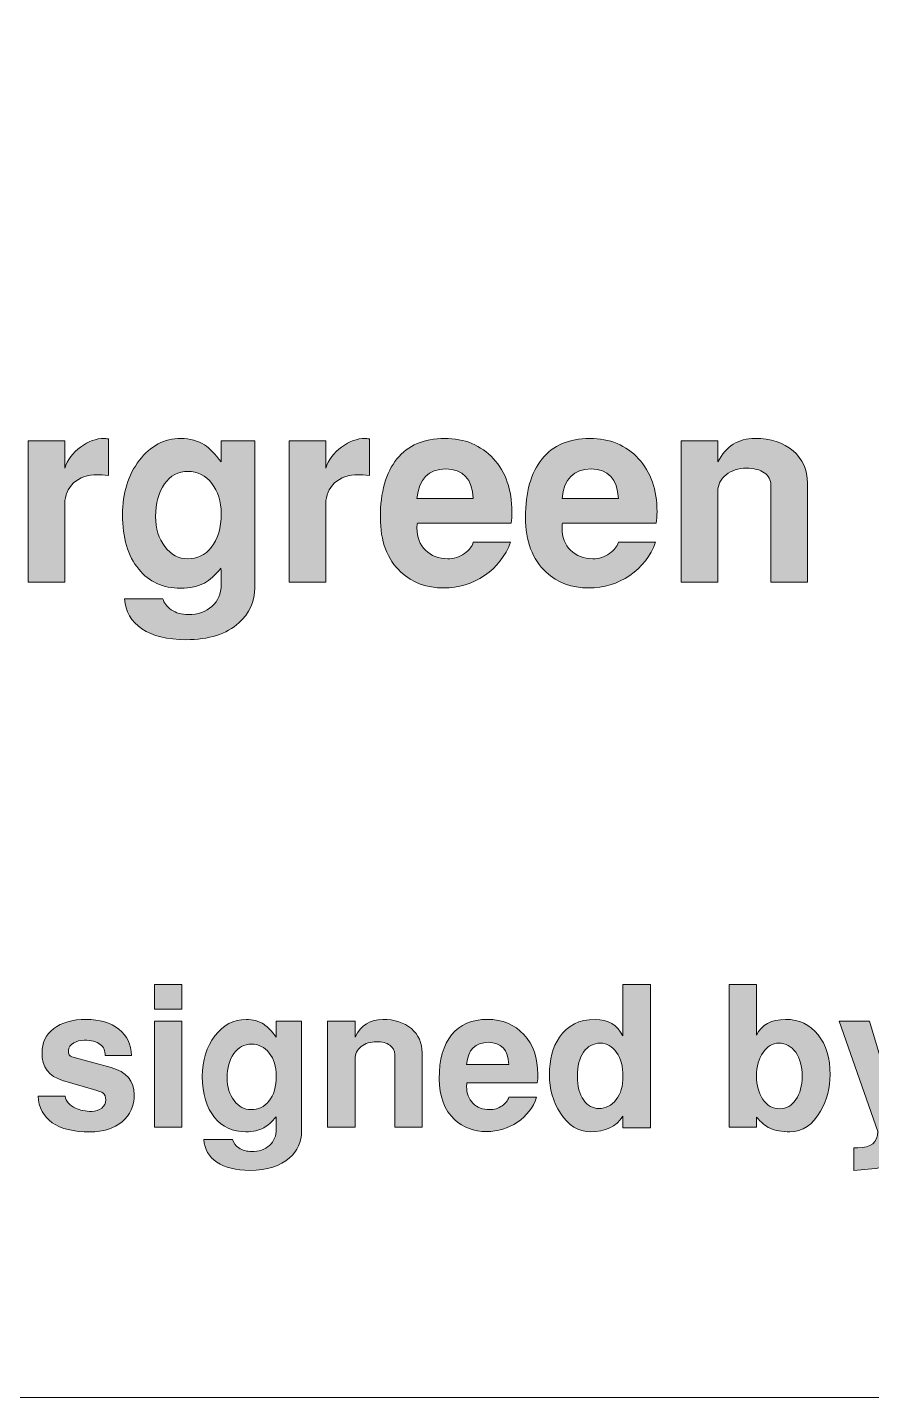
# Model space of a CAD drawing. Header units: inches. Extents: x 0.51 to 4.61, y -3.99 to -0.49.
# Drawn here: x 2.484 to 3.023, y -3.991 to -3.116 of the extents above; entities that cross this region are included whole.
import ezdxf

# ---------------------------------------------------------------- set-up
doc = ezdxf.new("R2010")
doc.units = ezdxf.units.IN
doc.header["$MEASUREMENT"] = 0
doc.layers.add('Layer 1', color=7, linetype='Continuous')

# ---------------------------------------------------------------- blocks, each defined once
blk = doc.blocks.new('block 16')
at = {"layer": 'Layer 1', "true_color": 0xed1f24}
h = blk.add_hatch(color=240, dxfattribs=at)
h.dxf.hatch_style = 2
edge = h.paths.add_edge_path()
edge.add_spline(control_points=[(2.53612, -3.40184), (2.53301, -3.40151), (2.53073, -3.40135), (2.52929, -3.40135), (2.52273, -3.40135), (2.51759, -3.4031), (2.51387, -3.4066), (2.51015, -3.4101), (2.50829, -3.41451), (2.50829, -3.41985), (2.50829, -3.41985), (2.50829, -3.47001), (2.50829, -3.47001), (2.50829, -3.47001), (2.48495, -3.47001), (2.48495, -3.47001), (2.48495, -3.47001), (2.48495, -3.37968), (2.48495, -3.37968), (2.48495, -3.37968), (2.50829, -3.37968), (2.50829, -3.37968), (2.50829, -3.37968), (2.50829, -3.39718), (2.50829, -3.39718), (2.50996, -3.39185), (2.51329, -3.38734), (2.51828, -3.38368), (2.52329, -3.38001), (2.52829, -3.37818), (2.53328, -3.37818), (2.53384, -3.37818), (2.53479, -3.37829), (2.53612, -3.37851), (2.53612, -3.37851), (2.53612, -3.40184), (2.53612, -3.40184)], knot_values=[0, 0, 0, 0, 1, 1, 1, 2, 2, 2, 3, 3, 3, 4, 4, 4, 5, 5, 5, 6, 6, 6, 7, 7, 7, 8, 8, 8, 9, 9, 9, 10, 10, 10, 11, 11, 11, 12, 12, 12, 12], degree=3, periodic=1)
h = blk.add_hatch(color=240, dxfattribs=at)
h.dxf.hatch_style = 2
edge = h.paths.add_edge_path()
edge.add_spline(control_points=[(2.62962, -3.47335), (2.62962, -3.48235), (2.62623, -3.4899), (2.61945, -3.49601), (2.61157, -3.50312), (2.60029, -3.50668), (2.58562, -3.50668), (2.57373, -3.50668), (2.56437, -3.50437), (2.55754, -3.49976), (2.5507, -3.49515), (2.54701, -3.48874), (2.54645, -3.48051), (2.54645, -3.48051), (2.57092, -3.48051), (2.57092, -3.48051), (2.57148, -3.48318), (2.57326, -3.48553), (2.57628, -3.4876), (2.5793, -3.48965), (2.58287, -3.49068), (2.587, -3.49068), (2.59326, -3.49068), (2.59834, -3.48893), (2.60225, -3.48543), (2.60617, -3.48193), (2.60812, -3.47729), (2.60812, -3.47151), (2.60812, -3.46551), (2.60806, -3.46201), (2.60795, -3.46101), (2.60427, -3.46557), (2.60074, -3.46874), (2.5974, -3.47051), (2.59338, -3.47273), (2.58829, -3.47384), (2.58215, -3.47384), (2.57098, -3.47384), (2.56209, -3.46979), (2.55551, -3.46168), (2.54858, -3.45323), (2.54512, -3.44162), (2.54512, -3.42685), (2.54512, -3.41307), (2.54869, -3.40151), (2.55584, -3.39218), (2.563, -3.38285), (2.57182, -3.37818), (2.58232, -3.37818), (2.58824, -3.37818), (2.59332, -3.37957), (2.59757, -3.38234), (2.60069, -3.38445), (2.60421, -3.38807), (2.60812, -3.39317), (2.60812, -3.39317), (2.60812, -3.37968), (2.60812, -3.37968), (2.60812, -3.37968), (2.62962, -3.37968), (2.62962, -3.37968), (2.62962, -3.37968), (2.62962, -3.47335), (2.62962, -3.47335)], knot_values=[0, 0, 0, 0, 1, 1, 1, 2, 2, 2, 3, 3, 3, 4, 4, 4, 5, 5, 5, 6, 6, 6, 7, 7, 7, 8, 8, 8, 9, 9, 9, 10, 10, 10, 11, 11, 11, 12, 12, 12, 13, 13, 13, 14, 14, 14, 15, 15, 15, 16, 16, 16, 17, 17, 17, 18, 18, 18, 19, 19, 19, 20, 20, 20, 21, 21, 21, 21], degree=3, periodic=1)
edge = h.paths.add_edge_path()
edge.add_spline(control_points=[(2.60812, -3.42618), (2.60812, -3.4184), (2.60612, -3.41195), (2.60212, -3.40685), (2.59812, -3.40173), (2.59307, -3.39918), (2.58695, -3.39918), (2.58073, -3.39918), (2.57573, -3.40188), (2.57195, -3.40726), (2.56818, -3.41265), (2.56628, -3.41957), (2.56628, -3.42801), (2.56628, -3.43568), (2.56826, -3.4421), (2.5722, -3.44726), (2.57614, -3.45243), (2.58095, -3.45501), (2.58662, -3.45501), (2.59284, -3.45501), (2.59789, -3.45262), (2.60179, -3.44784), (2.606, -3.44262), (2.60812, -3.4354), (2.60812, -3.42618)], knot_values=[0, 0, 0, 0, 1, 1, 1, 2, 2, 2, 3, 3, 3, 4, 4, 4, 5, 5, 5, 6, 6, 6, 7, 7, 7, 8, 8, 8, 8], degree=3, periodic=1)
h = blk.add_hatch(color=240, dxfattribs=at)
h.dxf.hatch_style = 2
edge = h.paths.add_edge_path()
edge.add_spline(control_points=[(2.70279, -3.40184), (2.69967, -3.40151), (2.69739, -3.40135), (2.69596, -3.40135), (2.6894, -3.40135), (2.68426, -3.4031), (2.68054, -3.4066), (2.67681, -3.4101), (2.67495, -3.41451), (2.67495, -3.41985), (2.67495, -3.41985), (2.67495, -3.47001), (2.67495, -3.47001), (2.67495, -3.47001), (2.65162, -3.47001), (2.65162, -3.47001), (2.65162, -3.47001), (2.65162, -3.37968), (2.65162, -3.37968), (2.65162, -3.37968), (2.67495, -3.37968), (2.67495, -3.37968), (2.67495, -3.37968), (2.67495, -3.39718), (2.67495, -3.39718), (2.67662, -3.39185), (2.67995, -3.38734), (2.68495, -3.38368), (2.68995, -3.38001), (2.69495, -3.37818), (2.69995, -3.37818), (2.70051, -3.37818), (2.70146, -3.37829), (2.70279, -3.37851), (2.70279, -3.37851), (2.70279, -3.40184), (2.70279, -3.40184)], knot_values=[0, 0, 0, 0, 1, 1, 1, 2, 2, 2, 3, 3, 3, 4, 4, 4, 5, 5, 5, 6, 6, 6, 7, 7, 7, 8, 8, 8, 9, 9, 9, 10, 10, 10, 11, 11, 11, 12, 12, 12, 12], degree=3, periodic=1)
h = blk.add_hatch(color=240, dxfattribs=at)
h.dxf.hatch_style = 2
edge = h.paths.add_edge_path()
edge.add_spline(control_points=[(2.79379, -3.42501), (2.79379, -3.42768), (2.79362, -3.43007), (2.79329, -3.43218), (2.79329, -3.43218), (2.73345, -3.43218), (2.73345, -3.43218), (2.73323, -3.43285), (2.73312, -3.4339), (2.73312, -3.43534), (2.73312, -3.44124), (2.73494, -3.44598), (2.73857, -3.44959), (2.7422, -3.45321), (2.74693, -3.45501), (2.75277, -3.45501), (2.75663, -3.45501), (2.7602, -3.4539), (2.7635, -3.45168), (2.76648, -3.44957), (2.76835, -3.44718), (2.76912, -3.44451), (2.76912, -3.44451), (2.79279, -3.44451), (2.79279, -3.44451), (2.78967, -3.45329), (2.7842, -3.46035), (2.77637, -3.46568), (2.76853, -3.47101), (2.75979, -3.47368), (2.75012, -3.47368), (2.73934, -3.47368), (2.73029, -3.47029), (2.72295, -3.46351), (2.71417, -3.4554), (2.70978, -3.44379), (2.70978, -3.42868), (2.70978, -3.41246), (2.71331, -3.39998), (2.72037, -3.39126), (2.72742, -3.38254), (2.73756, -3.37818), (2.75079, -3.37818), (2.76367, -3.37818), (2.77406, -3.38249), (2.78196, -3.39109), (2.78984, -3.39971), (2.79379, -3.41101), (2.79379, -3.42501)], knot_values=[0, 0, 0, 0, 1, 1, 1, 2, 2, 2, 3, 3, 3, 4, 4, 4, 5, 5, 5, 6, 6, 6, 7, 7, 7, 8, 8, 8, 9, 9, 9, 10, 10, 10, 11, 11, 11, 12, 12, 12, 13, 13, 13, 14, 14, 14, 15, 15, 15, 16, 16, 16, 16], degree=3, periodic=1)
edge = h.paths.add_edge_path()
edge.add_spline(control_points=[(2.76912, -3.41651), (2.76845, -3.40396), (2.76261, -3.39768), (2.75163, -3.39768), (2.74052, -3.39768), (2.73435, -3.40396), (2.73312, -3.41651), (2.73312, -3.41651), (2.76912, -3.41651), (2.76912, -3.41651)], knot_values=[0, 0, 0, 0, 1, 1, 1, 2, 2, 2, 3, 3, 3, 3], degree=3, periodic=1)
h = blk.add_hatch(color=240, dxfattribs=at)
h.dxf.hatch_style = 2
edge = h.paths.add_edge_path()
edge.add_spline(control_points=[(2.88645, -3.42501), (2.88645, -3.42768), (2.88628, -3.43007), (2.88595, -3.43218), (2.88595, -3.43218), (2.82612, -3.43218), (2.82612, -3.43218), (2.82589, -3.43285), (2.82579, -3.4339), (2.82579, -3.43534), (2.82579, -3.44124), (2.8276, -3.44598), (2.83123, -3.44959), (2.83487, -3.45321), (2.8396, -3.45501), (2.84544, -3.45501), (2.84929, -3.45501), (2.85286, -3.4539), (2.85617, -3.45168), (2.85914, -3.44957), (2.86102, -3.44718), (2.86178, -3.44451), (2.86178, -3.44451), (2.88545, -3.44451), (2.88545, -3.44451), (2.88234, -3.45329), (2.87686, -3.46035), (2.86903, -3.46568), (2.8612, -3.47101), (2.85245, -3.47368), (2.84279, -3.47368), (2.832, -3.47368), (2.82295, -3.47029), (2.81562, -3.46351), (2.80684, -3.4554), (2.80245, -3.44379), (2.80245, -3.42868), (2.80245, -3.41246), (2.80598, -3.39998), (2.81304, -3.39126), (2.82009, -3.38254), (2.83023, -3.37818), (2.84345, -3.37818), (2.85634, -3.37818), (2.86673, -3.38249), (2.87462, -3.39109), (2.88251, -3.39971), (2.88645, -3.41101), (2.88645, -3.42501)], knot_values=[0, 0, 0, 0, 1, 1, 1, 2, 2, 2, 3, 3, 3, 4, 4, 4, 5, 5, 5, 6, 6, 6, 7, 7, 7, 8, 8, 8, 9, 9, 9, 10, 10, 10, 11, 11, 11, 12, 12, 12, 13, 13, 13, 14, 14, 14, 15, 15, 15, 16, 16, 16, 16], degree=3, periodic=1)
edge = h.paths.add_edge_path()
edge.add_spline(control_points=[(2.86178, -3.41651), (2.86111, -3.40396), (2.85528, -3.39768), (2.84429, -3.39768), (2.83318, -3.39768), (2.82702, -3.40396), (2.82579, -3.41651), (2.82579, -3.41651), (2.86178, -3.41651), (2.86178, -3.41651)], knot_values=[0, 0, 0, 0, 1, 1, 1, 2, 2, 2, 3, 3, 3, 3], degree=3, periodic=1)
h = blk.add_hatch(color=240, dxfattribs=at)
h.dxf.hatch_style = 2
edge = h.paths.add_edge_path()
edge.add_spline(control_points=[(2.98245, -3.47001), (2.98245, -3.47001), (2.95911, -3.47001), (2.95911, -3.47001), (2.95911, -3.47001), (2.95911, -3.40801), (2.95911, -3.40801), (2.95911, -3.40468), (2.95772, -3.40204), (2.95495, -3.40009), (2.95217, -3.39815), (2.94839, -3.39718), (2.94362, -3.39718), (2.9384, -3.39718), (2.93403, -3.39857), (2.93054, -3.40135), (2.92704, -3.40412), (2.92529, -3.40763), (2.92529, -3.41184), (2.92529, -3.41184), (2.92529, -3.47001), (2.92529, -3.47001), (2.92529, -3.47001), (2.90195, -3.47001), (2.90195, -3.47001), (2.90195, -3.47001), (2.90195, -3.37968), (2.90195, -3.37968), (2.90195, -3.37968), (2.92529, -3.37968), (2.92529, -3.37968), (2.92529, -3.37968), (2.92529, -3.39317), (2.92529, -3.39317), (2.9305, -3.38318), (2.9384, -3.37818), (2.94895, -3.37818), (2.95906, -3.37818), (2.96717, -3.38079), (2.97328, -3.38601), (2.97939, -3.39124), (2.98245, -3.39813), (2.98245, -3.40668), (2.98245, -3.40668), (2.98245, -3.47001), (2.98245, -3.47001)], knot_values=[0, 0, 0, 0, 1, 1, 1, 2, 2, 2, 3, 3, 3, 4, 4, 4, 5, 5, 5, 6, 6, 6, 7, 7, 7, 8, 8, 8, 9, 9, 9, 10, 10, 10, 11, 11, 11, 12, 12, 12, 13, 13, 13, 14, 14, 14, 15, 15, 15, 15], degree=3, periodic=1)
at = {"layer": 'Layer 1', "lineweight": 0}
for points, knots in [([(2.53612, -3.40184), (2.53301, -3.40151), (2.53073, -3.40135), (2.52929, -3.40135), (2.52273, -3.40135), (2.51759, -3.4031), (2.51387, -3.4066), (2.51015, -3.4101), (2.50829, -3.41451), (2.50829, -3.41985), (2.50829, -3.41985), (2.50829, -3.47001), (2.50829, -3.47001), (2.50829, -3.47001), (2.48495, -3.47001), (2.48495, -3.47001), (2.48495, -3.47001), (2.48495, -3.37968), (2.48495, -3.37968), (2.48495, -3.37968), (2.50829, -3.37968), (2.50829, -3.37968), (2.50829, -3.37968), (2.50829, -3.39718), (2.50829, -3.39718), (2.50996, -3.39185), (2.51329, -3.38734), (2.51828, -3.38368), (2.52329, -3.38001), (2.52829, -3.37818), (2.53328, -3.37818), (2.53384, -3.37818), (2.53479, -3.37829), (2.53612, -3.37851), (2.53612, -3.37851), (2.53612, -3.40184), (2.53612, -3.40184)], [0, 0, 0, 0, 1, 1, 1, 2, 2, 2, 3, 3, 3, 4, 4, 4, 5, 5, 5, 6, 6, 6, 7, 7, 7, 8, 8, 8, 9, 9, 9, 10, 10, 10, 11, 11, 11, 12, 12, 12, 12]), ([(2.62962, -3.47335), (2.62962, -3.48235), (2.62623, -3.4899), (2.61945, -3.49601), (2.61157, -3.50312), (2.60029, -3.50668), (2.58562, -3.50668), (2.57373, -3.50668), (2.56437, -3.50437), (2.55754, -3.49976), (2.5507, -3.49515), (2.54701, -3.48874), (2.54645, -3.48051), (2.54645, -3.48051), (2.57092, -3.48051), (2.57092, -3.48051), (2.57148, -3.48318), (2.57326, -3.48553), (2.57628, -3.4876), (2.5793, -3.48965), (2.58287, -3.49068), (2.587, -3.49068), (2.59326, -3.49068), (2.59834, -3.48893), (2.60225, -3.48543), (2.60617, -3.48193), (2.60812, -3.47729), (2.60812, -3.47151), (2.60812, -3.46551), (2.60806, -3.46201), (2.60795, -3.46101), (2.60427, -3.46557), (2.60074, -3.46874), (2.5974, -3.47051), (2.59338, -3.47273), (2.58829, -3.47384), (2.58215, -3.47384), (2.57098, -3.47384), (2.56209, -3.46979), (2.55551, -3.46168), (2.54858, -3.45323), (2.54512, -3.44162), (2.54512, -3.42685), (2.54512, -3.41307), (2.54869, -3.40151), (2.55584, -3.39218), (2.563, -3.38285), (2.57182, -3.37818), (2.58232, -3.37818), (2.58824, -3.37818), (2.59332, -3.37957), (2.59757, -3.38234), (2.60069, -3.38445), (2.60421, -3.38807), (2.60812, -3.39317), (2.60812, -3.39317), (2.60812, -3.37968), (2.60812, -3.37968), (2.60812, -3.37968), (2.62962, -3.37968), (2.62962, -3.37968), (2.62962, -3.37968), (2.62962, -3.47335), (2.62962, -3.47335)], [0, 0, 0, 0, 1, 1, 1, 2, 2, 2, 3, 3, 3, 4, 4, 4, 5, 5, 5, 6, 6, 6, 7, 7, 7, 8, 8, 8, 9, 9, 9, 10, 10, 10, 11, 11, 11, 12, 12, 12, 13, 13, 13, 14, 14, 14, 15, 15, 15, 16, 16, 16, 17, 17, 17, 18, 18, 18, 19, 19, 19, 20, 20, 20, 21, 21, 21, 21]), ([(2.70279, -3.40184), (2.69967, -3.40151), (2.69739, -3.40135), (2.69596, -3.40135), (2.6894, -3.40135), (2.68426, -3.4031), (2.68054, -3.4066), (2.67681, -3.4101), (2.67495, -3.41451), (2.67495, -3.41985), (2.67495, -3.41985), (2.67495, -3.47001), (2.67495, -3.47001), (2.67495, -3.47001), (2.65162, -3.47001), (2.65162, -3.47001), (2.65162, -3.47001), (2.65162, -3.37968), (2.65162, -3.37968), (2.65162, -3.37968), (2.67495, -3.37968), (2.67495, -3.37968), (2.67495, -3.37968), (2.67495, -3.39718), (2.67495, -3.39718), (2.67662, -3.39185), (2.67995, -3.38734), (2.68495, -3.38368), (2.68995, -3.38001), (2.69495, -3.37818), (2.69995, -3.37818), (2.70051, -3.37818), (2.70146, -3.37829), (2.70279, -3.37851), (2.70279, -3.37851), (2.70279, -3.40184), (2.70279, -3.40184)], [0, 0, 0, 0, 1, 1, 1, 2, 2, 2, 3, 3, 3, 4, 4, 4, 5, 5, 5, 6, 6, 6, 7, 7, 7, 8, 8, 8, 9, 9, 9, 10, 10, 10, 11, 11, 11, 12, 12, 12, 12]), ([(2.79379, -3.42501), (2.79379, -3.42768), (2.79362, -3.43007), (2.79329, -3.43218), (2.79329, -3.43218), (2.73345, -3.43218), (2.73345, -3.43218), (2.73323, -3.43285), (2.73312, -3.4339), (2.73312, -3.43534), (2.73312, -3.44124), (2.73494, -3.44598), (2.73857, -3.44959), (2.7422, -3.45321), (2.74693, -3.45501), (2.75277, -3.45501), (2.75663, -3.45501), (2.7602, -3.4539), (2.7635, -3.45168), (2.76648, -3.44957), (2.76835, -3.44718), (2.76912, -3.44451), (2.76912, -3.44451), (2.79279, -3.44451), (2.79279, -3.44451), (2.78967, -3.45329), (2.7842, -3.46035), (2.77637, -3.46568), (2.76853, -3.47101), (2.75979, -3.47368), (2.75012, -3.47368), (2.73934, -3.47368), (2.73029, -3.47029), (2.72295, -3.46351), (2.71417, -3.4554), (2.70978, -3.44379), (2.70978, -3.42868), (2.70978, -3.41246), (2.71331, -3.39998), (2.72037, -3.39126), (2.72742, -3.38254), (2.73756, -3.37818), (2.75079, -3.37818), (2.76367, -3.37818), (2.77406, -3.38249), (2.78196, -3.39109), (2.78984, -3.39971), (2.79379, -3.41101), (2.79379, -3.42501)], [0, 0, 0, 0, 1, 1, 1, 2, 2, 2, 3, 3, 3, 4, 4, 4, 5, 5, 5, 6, 6, 6, 7, 7, 7, 8, 8, 8, 9, 9, 9, 10, 10, 10, 11, 11, 11, 12, 12, 12, 13, 13, 13, 14, 14, 14, 15, 15, 15, 16, 16, 16, 16]), ([(2.88645, -3.42501), (2.88645, -3.42768), (2.88628, -3.43007), (2.88595, -3.43218), (2.88595, -3.43218), (2.82612, -3.43218), (2.82612, -3.43218), (2.82589, -3.43285), (2.82579, -3.4339), (2.82579, -3.43534), (2.82579, -3.44124), (2.8276, -3.44598), (2.83123, -3.44959), (2.83487, -3.45321), (2.8396, -3.45501), (2.84544, -3.45501), (2.84929, -3.45501), (2.85286, -3.4539), (2.85617, -3.45168), (2.85914, -3.44957), (2.86102, -3.44718), (2.86178, -3.44451), (2.86178, -3.44451), (2.88545, -3.44451), (2.88545, -3.44451), (2.88234, -3.45329), (2.87686, -3.46035), (2.86903, -3.46568), (2.8612, -3.47101), (2.85245, -3.47368), (2.84279, -3.47368), (2.832, -3.47368), (2.82295, -3.47029), (2.81562, -3.46351), (2.80684, -3.4554), (2.80245, -3.44379), (2.80245, -3.42868), (2.80245, -3.41246), (2.80598, -3.39998), (2.81304, -3.39126), (2.82009, -3.38254), (2.83023, -3.37818), (2.84345, -3.37818), (2.85634, -3.37818), (2.86673, -3.38249), (2.87462, -3.39109), (2.88251, -3.39971), (2.88645, -3.41101), (2.88645, -3.42501)], [0, 0, 0, 0, 1, 1, 1, 2, 2, 2, 3, 3, 3, 4, 4, 4, 5, 5, 5, 6, 6, 6, 7, 7, 7, 8, 8, 8, 9, 9, 9, 10, 10, 10, 11, 11, 11, 12, 12, 12, 13, 13, 13, 14, 14, 14, 15, 15, 15, 16, 16, 16, 16]), ([(2.98245, -3.47001), (2.98245, -3.47001), (2.95911, -3.47001), (2.95911, -3.47001), (2.95911, -3.47001), (2.95911, -3.40801), (2.95911, -3.40801), (2.95911, -3.40468), (2.95772, -3.40204), (2.95495, -3.40009), (2.95217, -3.39815), (2.94839, -3.39718), (2.94362, -3.39718), (2.9384, -3.39718), (2.93403, -3.39857), (2.93054, -3.40135), (2.92704, -3.40412), (2.92529, -3.40763), (2.92529, -3.41184), (2.92529, -3.41184), (2.92529, -3.47001), (2.92529, -3.47001), (2.92529, -3.47001), (2.90195, -3.47001), (2.90195, -3.47001), (2.90195, -3.47001), (2.90195, -3.37968), (2.90195, -3.37968), (2.90195, -3.37968), (2.92529, -3.37968), (2.92529, -3.37968), (2.92529, -3.37968), (2.92529, -3.39317), (2.92529, -3.39317), (2.9305, -3.38318), (2.9384, -3.37818), (2.94895, -3.37818), (2.95906, -3.37818), (2.96717, -3.38079), (2.97328, -3.38601), (2.97939, -3.39124), (2.98245, -3.39813), (2.98245, -3.40668), (2.98245, -3.40668), (2.98245, -3.47001), (2.98245, -3.47001)], [0, 0, 0, 0, 1, 1, 1, 2, 2, 2, 3, 3, 3, 4, 4, 4, 5, 5, 5, 6, 6, 6, 7, 7, 7, 8, 8, 8, 9, 9, 9, 10, 10, 10, 11, 11, 11, 12, 12, 12, 13, 13, 13, 14, 14, 14, 15, 15, 15, 15]), ([(2.60812, -3.42618), (2.60812, -3.4184), (2.60612, -3.41195), (2.60212, -3.40685), (2.59812, -3.40173), (2.59307, -3.39918), (2.58695, -3.39918), (2.58073, -3.39918), (2.57573, -3.40188), (2.57195, -3.40726), (2.56818, -3.41265), (2.56628, -3.41957), (2.56628, -3.42801), (2.56628, -3.43568), (2.56826, -3.4421), (2.5722, -3.44726), (2.57614, -3.45243), (2.58095, -3.45501), (2.58662, -3.45501), (2.59284, -3.45501), (2.59789, -3.45262), (2.60179, -3.44784), (2.606, -3.44262), (2.60812, -3.4354), (2.60812, -3.42618)], [0, 0, 0, 0, 1, 1, 1, 2, 2, 2, 3, 3, 3, 4, 4, 4, 5, 5, 5, 6, 6, 6, 7, 7, 7, 8, 8, 8, 8]), ([(2.76912, -3.41651), (2.76845, -3.40396), (2.76261, -3.39768), (2.75163, -3.39768), (2.74052, -3.39768), (2.73435, -3.40396), (2.73312, -3.41651), (2.73312, -3.41651), (2.76912, -3.41651), (2.76912, -3.41651)], [0, 0, 0, 0, 1, 1, 1, 2, 2, 2, 3, 3, 3, 3]), ([(2.86178, -3.41651), (2.86111, -3.40396), (2.85528, -3.39768), (2.84429, -3.39768), (2.83318, -3.39768), (2.82702, -3.40396), (2.82579, -3.41651), (2.82579, -3.41651), (2.86178, -3.41651), (2.86178, -3.41651)], [0, 0, 0, 0, 1, 1, 1, 2, 2, 2, 3, 3, 3, 3])]:
    blk.add_open_spline(points, degree=3, knots=knots, dxfattribs=at)
blk = doc.blocks.new('block 14')
at = {"layer": 'Layer 1'}
blk.add_blockref('block 16', (0, 0), dxfattribs=at)
blk = doc.blocks.new('block 4')
at = {"layer": 'Layer 1'}
blk.add_blockref('block 14', (0, 0), dxfattribs=at)
blk = doc.blocks.new('block 27')
at = {"layer": 'Layer 1', "true_color": 0xed1f24}
h = blk.add_hatch(color=240, dxfattribs=at)
h.dxf.hatch_style = 2
h.paths.add_polyline_path([(2.58295, -3.74259), (2.56545, -3.74259), (2.56545, -3.72696), (2.58295, -3.72696)])
h.paths.add_polyline_path([(2.58295, -3.81809), (2.56545, -3.81809), (2.56545, -3.75034), (2.58295, -3.75034)])
h = blk.add_hatch(color=240, dxfattribs=at)
h.dxf.hatch_style = 2
edge = h.paths.add_edge_path()
edge.add_spline(control_points=[(2.88221, -3.81846), (2.88221, -3.81846), (2.86471, -3.81846), (2.86471, -3.81846), (2.86471, -3.81846), (2.86471, -3.81109), (2.86471, -3.81109), (2.86038, -3.81767), (2.85346, -3.82096), (2.84396, -3.82096), (2.83629, -3.82096), (2.82987, -3.817), (2.82471, -3.80909), (2.82004, -3.80184), (2.81771, -3.79367), (2.81771, -3.78459), (2.81771, -3.77492), (2.81983, -3.76692), (2.82408, -3.76059), (2.82925, -3.753), (2.83683, -3.74921), (2.84684, -3.74921), (2.85508, -3.74921), (2.86104, -3.75271), (2.86471, -3.75971), (2.86471, -3.75971), (2.86471, -3.72696), (2.86471, -3.72696), (2.86471, -3.72696), (2.88221, -3.72696), (2.88221, -3.72696), (2.88221, -3.72696), (2.88221, -3.81846), (2.88221, -3.81846)], knot_values=[0, 0, 0, 0, 1, 1, 1, 2, 2, 2, 3, 3, 3, 4, 4, 4, 5, 5, 5, 6, 6, 6, 7, 7, 7, 8, 8, 8, 9, 9, 9, 10, 10, 10, 11, 11, 11, 11], degree=3, periodic=1)
edge = h.paths.add_edge_path()
edge.add_spline(control_points=[(2.86471, -3.78565), (2.86471, -3.77942), (2.86334, -3.77431), (2.8606, -3.77032), (2.85786, -3.76633), (2.85442, -3.76434), (2.85027, -3.76434), (2.84579, -3.76434), (2.84222, -3.76625), (2.83957, -3.77007), (2.83691, -3.77389), (2.83558, -3.77901), (2.83558, -3.7854), (2.83558, -3.79188), (2.83695, -3.79699), (2.83969, -3.80073), (2.84218, -3.8043), (2.84538, -3.80609), (2.84928, -3.80609), (2.85384, -3.80609), (2.85755, -3.8042), (2.86041, -3.80042), (2.86328, -3.79664), (2.86471, -3.79171), (2.86471, -3.78565)], knot_values=[0, 0, 0, 0, 1, 1, 1, 2, 2, 2, 3, 3, 3, 4, 4, 4, 5, 5, 5, 6, 6, 6, 7, 7, 7, 8, 8, 8, 8], degree=3, periodic=1)
h = blk.add_hatch(color=240, dxfattribs=at)
h.dxf.hatch_style = 2
edge = h.paths.add_edge_path()
edge.add_spline(control_points=[(2.99697, -3.78459), (2.99697, -3.79276), (2.99492, -3.80046), (2.99084, -3.80771), (2.98584, -3.81655), (2.97934, -3.82096), (2.97134, -3.82096), (2.96617, -3.82096), (2.96192, -3.82021), (2.95859, -3.81871), (2.95567, -3.81729), (2.9528, -3.81492), (2.94996, -3.81159), (2.94996, -3.81159), (2.94996, -3.81809), (2.94996, -3.81809), (2.94996, -3.81809), (2.93247, -3.81809), (2.93247, -3.81809), (2.93247, -3.81809), (2.93247, -3.72696), (2.93247, -3.72696), (2.93247, -3.72696), (2.94996, -3.72696), (2.94996, -3.72696), (2.94996, -3.72696), (2.94996, -3.75934), (2.94996, -3.75934), (2.95321, -3.75259), (2.95938, -3.74921), (2.96847, -3.74921), (2.97721, -3.74921), (2.98415, -3.75246), (2.98928, -3.75897), (2.99441, -3.76546), (2.99697, -3.77401), (2.99697, -3.78459)], knot_values=[0, 0, 0, 0, 1, 1, 1, 2, 2, 2, 3, 3, 3, 4, 4, 4, 5, 5, 5, 6, 6, 6, 7, 7, 7, 8, 8, 8, 9, 9, 9, 10, 10, 10, 11, 11, 11, 12, 12, 12, 12], degree=3, periodic=1)
edge = h.paths.add_edge_path()
edge.add_spline(control_points=[(2.97909, -3.78559), (2.97909, -3.77917), (2.97772, -3.77403), (2.97498, -3.77015), (2.97224, -3.76628), (2.96863, -3.76434), (2.96415, -3.76434), (2.96025, -3.76434), (2.95692, -3.76632), (2.95414, -3.77028), (2.95135, -3.77424), (2.94996, -3.77922), (2.94996, -3.78521), (2.94996, -3.79138), (2.95133, -3.79642), (2.95407, -3.80034), (2.95681, -3.80425), (2.96037, -3.80621), (2.96478, -3.80621), (2.96901, -3.80621), (2.97245, -3.80427), (2.97511, -3.8004), (2.97776, -3.79652), (2.97909, -3.79159), (2.97909, -3.78559)], knot_values=[0, 0, 0, 0, 1, 1, 1, 2, 2, 2, 3, 3, 3, 4, 4, 4, 5, 5, 5, 6, 6, 6, 7, 7, 7, 8, 8, 8, 8], degree=3, periodic=1)
h = blk.add_hatch(color=240, dxfattribs=at)
h.dxf.hatch_style = 2
edge = h.paths.add_edge_path()
edge.add_spline(control_points=[(2.55258, -3.79747), (2.55258, -3.80446), (2.54999, -3.81015), (2.54483, -3.81453), (2.53966, -3.8189), (2.53283, -3.82109), (2.52433, -3.82109), (2.51391, -3.82109), (2.50589, -3.81911), (2.50026, -3.81515), (2.49464, -3.81119), (2.49162, -3.80555), (2.4912, -3.79821), (2.4912, -3.79821), (2.50846, -3.79821), (2.50846, -3.79821), (2.50912, -3.80163), (2.51133, -3.80417), (2.51508, -3.80584), (2.518, -3.80726), (2.52146, -3.80796), (2.52545, -3.80796), (2.52804, -3.80796), (2.53019, -3.80725), (2.53189, -3.80582), (2.5336, -3.8044), (2.53446, -3.80267), (2.53446, -3.80066), (2.53446, -3.79865), (2.53387, -3.79717), (2.53271, -3.79625), (2.5318, -3.79558), (2.52976, -3.79478), (2.52661, -3.79386), (2.52661, -3.79386), (2.50684, -3.78817), (2.50684, -3.78817), (2.49808, -3.78558), (2.49371, -3.77972), (2.49371, -3.77056), (2.49371, -3.76415), (2.4962, -3.75899), (2.50121, -3.75508), (2.50621, -3.75117), (2.51312, -3.74921), (2.52195, -3.74921), (2.53054, -3.74921), (2.53748, -3.7513), (2.54277, -3.75547), (2.54806, -3.75963), (2.55075, -3.76521), (2.55083, -3.77221), (2.55083, -3.77221), (2.53396, -3.77221), (2.53396, -3.77221), (2.53421, -3.76929), (2.53318, -3.76694), (2.53089, -3.76515), (2.5286, -3.76336), (2.52516, -3.76246), (2.52058, -3.76246), (2.51808, -3.76246), (2.51587, -3.76305), (2.51396, -3.76421), (2.51171, -3.76546), (2.51058, -3.76709), (2.51058, -3.76909), (2.51058, -3.77134), (2.51133, -3.77267), (2.51283, -3.77308), (2.51283, -3.77308), (2.53783, -3.77996), (2.53783, -3.77996), (2.54766, -3.78263), (2.55258, -3.78847), (2.55258, -3.79747)], knot_values=[0, 0, 0, 0, 1, 1, 1, 2, 2, 2, 3, 3, 3, 4, 4, 4, 5, 5, 5, 6, 6, 6, 7, 7, 7, 8, 8, 8, 9, 9, 9, 10, 10, 10, 11, 11, 11, 12, 12, 12, 13, 13, 13, 14, 14, 14, 15, 15, 15, 16, 16, 16, 17, 17, 17, 18, 18, 18, 19, 19, 19, 20, 20, 20, 21, 21, 21, 22, 22, 22, 23, 23, 23, 24, 24, 24, 25, 25, 25, 25], degree=3, periodic=1)
h = blk.add_hatch(color=240, dxfattribs=at)
h.dxf.hatch_style = 2
edge = h.paths.add_edge_path()
edge.add_spline(control_points=[(2.65946, -3.82059), (2.65946, -3.82734), (2.65691, -3.833), (2.65184, -3.83759), (2.64591, -3.84292), (2.63746, -3.84559), (2.62646, -3.84559), (2.61754, -3.84559), (2.61052, -3.84386), (2.60539, -3.8404), (2.60027, -3.83694), (2.5975, -3.83213), (2.59709, -3.82596), (2.59709, -3.82596), (2.61543, -3.82596), (2.61543, -3.82596), (2.61585, -3.82796), (2.61719, -3.82973), (2.61945, -3.83128), (2.62172, -3.83282), (2.6244, -3.83359), (2.6275, -3.83359), (2.63219, -3.83359), (2.636, -3.83228), (2.63894, -3.82965), (2.64187, -3.82703), (2.64334, -3.82355), (2.64334, -3.81921), (2.64334, -3.81471), (2.64329, -3.81209), (2.64321, -3.81134), (2.64044, -3.81476), (2.6378, -3.81713), (2.63529, -3.81846), (2.63228, -3.82013), (2.62847, -3.82096), (2.62385, -3.82096), (2.61548, -3.82096), (2.60882, -3.81793), (2.60388, -3.81184), (2.59868, -3.80551), (2.59608, -3.7968), (2.59608, -3.78571), (2.59608, -3.77538), (2.59876, -3.76671), (2.60413, -3.75971), (2.60949, -3.75271), (2.61611, -3.74921), (2.62398, -3.74921), (2.62842, -3.74921), (2.63224, -3.75026), (2.63542, -3.75234), (2.63776, -3.75392), (2.6404, -3.75663), (2.64334, -3.76046), (2.64334, -3.76046), (2.64334, -3.75034), (2.64334, -3.75034), (2.64334, -3.75034), (2.65946, -3.75034), (2.65946, -3.75034), (2.65946, -3.75034), (2.65946, -3.82059), (2.65946, -3.82059)], knot_values=[0, 0, 0, 0, 1, 1, 1, 2, 2, 2, 3, 3, 3, 4, 4, 4, 5, 5, 5, 6, 6, 6, 7, 7, 7, 8, 8, 8, 9, 9, 9, 10, 10, 10, 11, 11, 11, 12, 12, 12, 13, 13, 13, 14, 14, 14, 15, 15, 15, 16, 16, 16, 17, 17, 17, 18, 18, 18, 19, 19, 19, 20, 20, 20, 21, 21, 21, 21], degree=3, periodic=1)
edge = h.paths.add_edge_path()
edge.add_spline(control_points=[(2.64334, -3.78521), (2.64334, -3.77938), (2.64183, -3.77455), (2.63883, -3.77071), (2.63584, -3.76688), (2.63204, -3.76496), (2.62746, -3.76496), (2.62279, -3.76496), (2.61904, -3.76698), (2.61621, -3.77102), (2.61338, -3.77507), (2.61196, -3.78025), (2.61196, -3.78659), (2.61196, -3.79234), (2.61344, -3.79715), (2.61639, -3.80103), (2.61935, -3.8049), (2.62296, -3.80684), (2.62721, -3.80684), (2.63188, -3.80684), (2.63567, -3.80505), (2.63858, -3.80147), (2.64175, -3.79755), (2.64334, -3.79213), (2.64334, -3.78521)], knot_values=[0, 0, 0, 0, 1, 1, 1, 2, 2, 2, 3, 3, 3, 4, 4, 4, 5, 5, 5, 6, 6, 6, 7, 7, 7, 8, 8, 8, 8], degree=3, periodic=1)
h = blk.add_hatch(color=240, dxfattribs=at)
h.dxf.hatch_style = 2
edge = h.paths.add_edge_path()
edge.add_spline(control_points=[(2.73646, -3.81809), (2.73646, -3.81809), (2.71896, -3.81809), (2.71896, -3.81809), (2.71896, -3.81809), (2.71896, -3.77159), (2.71896, -3.77159), (2.71896, -3.76909), (2.71792, -3.76711), (2.71583, -3.76565), (2.71375, -3.76419), (2.71092, -3.76346), (2.70734, -3.76346), (2.70342, -3.76346), (2.70015, -3.76451), (2.69752, -3.76659), (2.6949, -3.76867), (2.69358, -3.77129), (2.69358, -3.77446), (2.69358, -3.77446), (2.69358, -3.81809), (2.69358, -3.81809), (2.69358, -3.81809), (2.67609, -3.81809), (2.67609, -3.81809), (2.67609, -3.81809), (2.67609, -3.75034), (2.67609, -3.75034), (2.67609, -3.75034), (2.69358, -3.75034), (2.69358, -3.75034), (2.69358, -3.75034), (2.69358, -3.76046), (2.69358, -3.76046), (2.6975, -3.75296), (2.70342, -3.74921), (2.71134, -3.74921), (2.71892, -3.74921), (2.725, -3.75117), (2.72959, -3.75509), (2.73416, -3.75901), (2.73646, -3.76417), (2.73646, -3.77059), (2.73646, -3.77059), (2.73646, -3.81809), (2.73646, -3.81809)], knot_values=[0, 0, 0, 0, 1, 1, 1, 2, 2, 2, 3, 3, 3, 4, 4, 4, 5, 5, 5, 6, 6, 6, 7, 7, 7, 8, 8, 8, 9, 9, 9, 10, 10, 10, 11, 11, 11, 12, 12, 12, 13, 13, 13, 14, 14, 14, 15, 15, 15, 15], degree=3, periodic=1)
h = blk.add_hatch(color=240, dxfattribs=at)
h.dxf.hatch_style = 2
edge = h.paths.add_edge_path()
edge.add_spline(control_points=[(2.81034, -3.78434), (2.81034, -3.78634), (2.81021, -3.78813), (2.80996, -3.78971), (2.80996, -3.78971), (2.76508, -3.78971), (2.76508, -3.78971), (2.76492, -3.79022), (2.76484, -3.79101), (2.76484, -3.79209), (2.76484, -3.79651), (2.76619, -3.80007), (2.76892, -3.80278), (2.77165, -3.80549), (2.77519, -3.80684), (2.77957, -3.80684), (2.78246, -3.80684), (2.78515, -3.806), (2.78762, -3.80433), (2.78986, -3.80275), (2.79126, -3.80096), (2.79184, -3.79896), (2.79184, -3.79896), (2.80958, -3.79896), (2.80958, -3.79896), (2.80725, -3.80555), (2.80315, -3.81084), (2.79728, -3.81484), (2.7914, -3.81884), (2.78484, -3.82084), (2.77759, -3.82084), (2.7695, -3.82084), (2.76271, -3.8183), (2.75721, -3.81321), (2.75062, -3.80713), (2.74733, -3.79842), (2.74733, -3.78709), (2.74733, -3.77492), (2.74998, -3.76557), (2.75527, -3.75903), (2.76057, -3.75248), (2.76817, -3.74921), (2.77808, -3.74921), (2.78775, -3.74921), (2.79555, -3.75244), (2.80146, -3.7589), (2.80738, -3.76536), (2.81034, -3.77384), (2.81034, -3.78434)], knot_values=[0, 0, 0, 0, 1, 1, 1, 2, 2, 2, 3, 3, 3, 4, 4, 4, 5, 5, 5, 6, 6, 6, 7, 7, 7, 8, 8, 8, 9, 9, 9, 10, 10, 10, 11, 11, 11, 12, 12, 12, 13, 13, 13, 14, 14, 14, 15, 15, 15, 16, 16, 16, 16], degree=3, periodic=1)
edge = h.paths.add_edge_path()
edge.add_spline(control_points=[(2.79184, -3.77796), (2.79133, -3.76855), (2.78695, -3.76384), (2.77871, -3.76384), (2.77039, -3.76384), (2.76576, -3.76855), (2.76484, -3.77796), (2.76484, -3.77796), (2.79184, -3.77796), (2.79184, -3.77796)], knot_values=[0, 0, 0, 0, 1, 1, 1, 2, 2, 2, 3, 3, 3, 3], degree=3, periodic=1)
h = blk.add_hatch(color=240, dxfattribs=at)
h.dxf.hatch_style = 2
edge = h.paths.add_edge_path()
edge.add_spline(control_points=[(3.06884, -3.75034), (3.06884, -3.75034), (3.03984, -3.83309), (3.03984, -3.83309), (3.03734, -3.84017), (3.03192, -3.84405), (3.02359, -3.84471), (3.02359, -3.84471), (3.01209, -3.84559), (3.01209, -3.84559), (3.01209, -3.84559), (3.01209, -3.83121), (3.01209, -3.83121), (3.01209, -3.83121), (3.01472, -3.83121), (3.01472, -3.83121), (3.02313, -3.83121), (3.02734, -3.82771), (3.02734, -3.82071), (3.02734, -3.82071), (3.00271, -3.75034), (3.00271, -3.75034), (3.00271, -3.75034), (3.02209, -3.75034), (3.02209, -3.75034), (3.02209, -3.75034), (3.03672, -3.79947), (3.03672, -3.79947), (3.03672, -3.79947), (3.05084, -3.75034), (3.05084, -3.75034), (3.05084, -3.75034), (3.06884, -3.75034), (3.06884, -3.75034)], knot_values=[0, 0, 0, 0, 1, 1, 1, 2, 2, 2, 3, 3, 3, 4, 4, 4, 5, 5, 5, 6, 6, 6, 7, 7, 7, 8, 8, 8, 9, 9, 9, 10, 10, 10, 11, 11, 11, 11], degree=3, periodic=1)
at = {"layer": 'Layer 1', "lineweight": 0}
for points in [[(2.58295, -3.74259), (2.56545, -3.74259), (2.56545, -3.72696), (2.58295, -3.72696), (2.58295, -3.74259)], [(2.58295, -3.81809), (2.56545, -3.81809), (2.56545, -3.75034), (2.58295, -3.75034), (2.58295, -3.81809)]]:
    blk.add_lwpolyline(points, dxfattribs=at)
for points, knots in [([(2.88221, -3.81846), (2.88221, -3.81846), (2.86471, -3.81846), (2.86471, -3.81846), (2.86471, -3.81846), (2.86471, -3.81109), (2.86471, -3.81109), (2.86038, -3.81767), (2.85346, -3.82096), (2.84396, -3.82096), (2.83629, -3.82096), (2.82987, -3.817), (2.82471, -3.80909), (2.82004, -3.80184), (2.81771, -3.79367), (2.81771, -3.78459), (2.81771, -3.77492), (2.81983, -3.76692), (2.82408, -3.76059), (2.82925, -3.753), (2.83683, -3.74921), (2.84684, -3.74921), (2.85508, -3.74921), (2.86104, -3.75271), (2.86471, -3.75971), (2.86471, -3.75971), (2.86471, -3.72696), (2.86471, -3.72696), (2.86471, -3.72696), (2.88221, -3.72696), (2.88221, -3.72696), (2.88221, -3.72696), (2.88221, -3.81846), (2.88221, -3.81846)], [0, 0, 0, 0, 1, 1, 1, 2, 2, 2, 3, 3, 3, 4, 4, 4, 5, 5, 5, 6, 6, 6, 7, 7, 7, 8, 8, 8, 9, 9, 9, 10, 10, 10, 11, 11, 11, 11]), ([(2.99697, -3.78459), (2.99697, -3.79276), (2.99492, -3.80046), (2.99084, -3.80771), (2.98584, -3.81655), (2.97934, -3.82096), (2.97134, -3.82096), (2.96617, -3.82096), (2.96192, -3.82021), (2.95859, -3.81871), (2.95567, -3.81729), (2.9528, -3.81492), (2.94996, -3.81159), (2.94996, -3.81159), (2.94996, -3.81809), (2.94996, -3.81809), (2.94996, -3.81809), (2.93247, -3.81809), (2.93247, -3.81809), (2.93247, -3.81809), (2.93247, -3.72696), (2.93247, -3.72696), (2.93247, -3.72696), (2.94996, -3.72696), (2.94996, -3.72696), (2.94996, -3.72696), (2.94996, -3.75934), (2.94996, -3.75934), (2.95321, -3.75259), (2.95938, -3.74921), (2.96847, -3.74921), (2.97721, -3.74921), (2.98415, -3.75246), (2.98928, -3.75897), (2.99441, -3.76546), (2.99697, -3.77401), (2.99697, -3.78459)], [0, 0, 0, 0, 1, 1, 1, 2, 2, 2, 3, 3, 3, 4, 4, 4, 5, 5, 5, 6, 6, 6, 7, 7, 7, 8, 8, 8, 9, 9, 9, 10, 10, 10, 11, 11, 11, 12, 12, 12, 12]), ([(2.55258, -3.79747), (2.55258, -3.80446), (2.54999, -3.81015), (2.54483, -3.81453), (2.53966, -3.8189), (2.53283, -3.82109), (2.52433, -3.82109), (2.51391, -3.82109), (2.50589, -3.81911), (2.50026, -3.81515), (2.49464, -3.81119), (2.49162, -3.80555), (2.4912, -3.79821), (2.4912, -3.79821), (2.50846, -3.79821), (2.50846, -3.79821), (2.50912, -3.80163), (2.51133, -3.80417), (2.51508, -3.80584), (2.518, -3.80726), (2.52146, -3.80796), (2.52545, -3.80796), (2.52804, -3.80796), (2.53019, -3.80725), (2.53189, -3.80582), (2.5336, -3.8044), (2.53446, -3.80267), (2.53446, -3.80066), (2.53446, -3.79865), (2.53387, -3.79717), (2.53271, -3.79625), (2.5318, -3.79558), (2.52976, -3.79478), (2.52661, -3.79386), (2.52661, -3.79386), (2.50684, -3.78817), (2.50684, -3.78817), (2.49808, -3.78558), (2.49371, -3.77972), (2.49371, -3.77056), (2.49371, -3.76415), (2.4962, -3.75899), (2.50121, -3.75508), (2.50621, -3.75117), (2.51312, -3.74921), (2.52195, -3.74921), (2.53054, -3.74921), (2.53748, -3.7513), (2.54277, -3.75547), (2.54806, -3.75963), (2.55075, -3.76521), (2.55083, -3.77221), (2.55083, -3.77221), (2.53396, -3.77221), (2.53396, -3.77221), (2.53421, -3.76929), (2.53318, -3.76694), (2.53089, -3.76515), (2.5286, -3.76336), (2.52516, -3.76246), (2.52058, -3.76246), (2.51808, -3.76246), (2.51587, -3.76305), (2.51396, -3.76421), (2.51171, -3.76546), (2.51058, -3.76709), (2.51058, -3.76909), (2.51058, -3.77134), (2.51133, -3.77267), (2.51283, -3.77308), (2.51283, -3.77308), (2.53783, -3.77996), (2.53783, -3.77996), (2.54766, -3.78263), (2.55258, -3.78847), (2.55258, -3.79747)], [0, 0, 0, 0, 1, 1, 1, 2, 2, 2, 3, 3, 3, 4, 4, 4, 5, 5, 5, 6, 6, 6, 7, 7, 7, 8, 8, 8, 9, 9, 9, 10, 10, 10, 11, 11, 11, 12, 12, 12, 13, 13, 13, 14, 14, 14, 15, 15, 15, 16, 16, 16, 17, 17, 17, 18, 18, 18, 19, 19, 19, 20, 20, 20, 21, 21, 21, 22, 22, 22, 23, 23, 23, 24, 24, 24, 25, 25, 25, 25]), ([(2.65946, -3.82059), (2.65946, -3.82734), (2.65691, -3.833), (2.65184, -3.83759), (2.64591, -3.84292), (2.63746, -3.84559), (2.62646, -3.84559), (2.61754, -3.84559), (2.61052, -3.84386), (2.60539, -3.8404), (2.60027, -3.83694), (2.5975, -3.83213), (2.59709, -3.82596), (2.59709, -3.82596), (2.61543, -3.82596), (2.61543, -3.82596), (2.61585, -3.82796), (2.61719, -3.82973), (2.61945, -3.83128), (2.62172, -3.83282), (2.6244, -3.83359), (2.6275, -3.83359), (2.63219, -3.83359), (2.636, -3.83228), (2.63894, -3.82965), (2.64187, -3.82703), (2.64334, -3.82355), (2.64334, -3.81921), (2.64334, -3.81471), (2.64329, -3.81209), (2.64321, -3.81134), (2.64044, -3.81476), (2.6378, -3.81713), (2.63529, -3.81846), (2.63228, -3.82013), (2.62847, -3.82096), (2.62385, -3.82096), (2.61548, -3.82096), (2.60882, -3.81793), (2.60388, -3.81184), (2.59868, -3.80551), (2.59608, -3.7968), (2.59608, -3.78571), (2.59608, -3.77538), (2.59876, -3.76671), (2.60413, -3.75971), (2.60949, -3.75271), (2.61611, -3.74921), (2.62398, -3.74921), (2.62842, -3.74921), (2.63224, -3.75026), (2.63542, -3.75234), (2.63776, -3.75392), (2.6404, -3.75663), (2.64334, -3.76046), (2.64334, -3.76046), (2.64334, -3.75034), (2.64334, -3.75034), (2.64334, -3.75034), (2.65946, -3.75034), (2.65946, -3.75034), (2.65946, -3.75034), (2.65946, -3.82059), (2.65946, -3.82059)], [0, 0, 0, 0, 1, 1, 1, 2, 2, 2, 3, 3, 3, 4, 4, 4, 5, 5, 5, 6, 6, 6, 7, 7, 7, 8, 8, 8, 9, 9, 9, 10, 10, 10, 11, 11, 11, 12, 12, 12, 13, 13, 13, 14, 14, 14, 15, 15, 15, 16, 16, 16, 17, 17, 17, 18, 18, 18, 19, 19, 19, 20, 20, 20, 21, 21, 21, 21]), ([(2.73646, -3.81809), (2.73646, -3.81809), (2.71896, -3.81809), (2.71896, -3.81809), (2.71896, -3.81809), (2.71896, -3.77159), (2.71896, -3.77159), (2.71896, -3.76909), (2.71792, -3.76711), (2.71583, -3.76565), (2.71375, -3.76419), (2.71092, -3.76346), (2.70734, -3.76346), (2.70342, -3.76346), (2.70015, -3.76451), (2.69752, -3.76659), (2.6949, -3.76867), (2.69358, -3.77129), (2.69358, -3.77446), (2.69358, -3.77446), (2.69358, -3.81809), (2.69358, -3.81809), (2.69358, -3.81809), (2.67609, -3.81809), (2.67609, -3.81809), (2.67609, -3.81809), (2.67609, -3.75034), (2.67609, -3.75034), (2.67609, -3.75034), (2.69358, -3.75034), (2.69358, -3.75034), (2.69358, -3.75034), (2.69358, -3.76046), (2.69358, -3.76046), (2.6975, -3.75296), (2.70342, -3.74921), (2.71134, -3.74921), (2.71892, -3.74921), (2.725, -3.75117), (2.72959, -3.75509), (2.73416, -3.75901), (2.73646, -3.76417), (2.73646, -3.77059), (2.73646, -3.77059), (2.73646, -3.81809), (2.73646, -3.81809)], [0, 0, 0, 0, 1, 1, 1, 2, 2, 2, 3, 3, 3, 4, 4, 4, 5, 5, 5, 6, 6, 6, 7, 7, 7, 8, 8, 8, 9, 9, 9, 10, 10, 10, 11, 11, 11, 12, 12, 12, 13, 13, 13, 14, 14, 14, 15, 15, 15, 15]), ([(2.81034, -3.78434), (2.81034, -3.78634), (2.81021, -3.78813), (2.80996, -3.78971), (2.80996, -3.78971), (2.76508, -3.78971), (2.76508, -3.78971), (2.76492, -3.79022), (2.76484, -3.79101), (2.76484, -3.79209), (2.76484, -3.79651), (2.76619, -3.80007), (2.76892, -3.80278), (2.77165, -3.80549), (2.77519, -3.80684), (2.77957, -3.80684), (2.78246, -3.80684), (2.78515, -3.806), (2.78762, -3.80433), (2.78986, -3.80275), (2.79126, -3.80096), (2.79184, -3.79896), (2.79184, -3.79896), (2.80958, -3.79896), (2.80958, -3.79896), (2.80725, -3.80555), (2.80315, -3.81084), (2.79728, -3.81484), (2.7914, -3.81884), (2.78484, -3.82084), (2.77759, -3.82084), (2.7695, -3.82084), (2.76271, -3.8183), (2.75721, -3.81321), (2.75062, -3.80713), (2.74733, -3.79842), (2.74733, -3.78709), (2.74733, -3.77492), (2.74998, -3.76557), (2.75527, -3.75903), (2.76057, -3.75248), (2.76817, -3.74921), (2.77808, -3.74921), (2.78775, -3.74921), (2.79555, -3.75244), (2.80146, -3.7589), (2.80738, -3.76536), (2.81034, -3.77384), (2.81034, -3.78434)], [0, 0, 0, 0, 1, 1, 1, 2, 2, 2, 3, 3, 3, 4, 4, 4, 5, 5, 5, 6, 6, 6, 7, 7, 7, 8, 8, 8, 9, 9, 9, 10, 10, 10, 11, 11, 11, 12, 12, 12, 13, 13, 13, 14, 14, 14, 15, 15, 15, 16, 16, 16, 16]), ([(3.06884, -3.75034), (3.06884, -3.75034), (3.03984, -3.83309), (3.03984, -3.83309), (3.03734, -3.84017), (3.03192, -3.84405), (3.02359, -3.84471), (3.02359, -3.84471), (3.01209, -3.84559), (3.01209, -3.84559), (3.01209, -3.84559), (3.01209, -3.83121), (3.01209, -3.83121), (3.01209, -3.83121), (3.01472, -3.83121), (3.01472, -3.83121), (3.02313, -3.83121), (3.02734, -3.82771), (3.02734, -3.82071), (3.02734, -3.82071), (3.00271, -3.75034), (3.00271, -3.75034), (3.00271, -3.75034), (3.02209, -3.75034), (3.02209, -3.75034), (3.02209, -3.75034), (3.03672, -3.79947), (3.03672, -3.79947), (3.03672, -3.79947), (3.05084, -3.75034), (3.05084, -3.75034), (3.05084, -3.75034), (3.06884, -3.75034), (3.06884, -3.75034)], [0, 0, 0, 0, 1, 1, 1, 2, 2, 2, 3, 3, 3, 4, 4, 4, 5, 5, 5, 6, 6, 6, 7, 7, 7, 8, 8, 8, 9, 9, 9, 10, 10, 10, 11, 11, 11, 11]), ([(2.64334, -3.78521), (2.64334, -3.77938), (2.64183, -3.77455), (2.63883, -3.77071), (2.63584, -3.76688), (2.63204, -3.76496), (2.62746, -3.76496), (2.62279, -3.76496), (2.61904, -3.76698), (2.61621, -3.77102), (2.61338, -3.77507), (2.61196, -3.78025), (2.61196, -3.78659), (2.61196, -3.79234), (2.61344, -3.79715), (2.61639, -3.80103), (2.61935, -3.8049), (2.62296, -3.80684), (2.62721, -3.80684), (2.63188, -3.80684), (2.63567, -3.80505), (2.63858, -3.80147), (2.64175, -3.79755), (2.64334, -3.79213), (2.64334, -3.78521)], [0, 0, 0, 0, 1, 1, 1, 2, 2, 2, 3, 3, 3, 4, 4, 4, 5, 5, 5, 6, 6, 6, 7, 7, 7, 8, 8, 8, 8]), ([(2.79184, -3.77796), (2.79133, -3.76855), (2.78695, -3.76384), (2.77871, -3.76384), (2.77039, -3.76384), (2.76576, -3.76855), (2.76484, -3.77796), (2.76484, -3.77796), (2.79184, -3.77796), (2.79184, -3.77796)], [0, 0, 0, 0, 1, 1, 1, 2, 2, 2, 3, 3, 3, 3]), ([(2.86471, -3.78565), (2.86471, -3.77942), (2.86334, -3.77431), (2.8606, -3.77032), (2.85786, -3.76633), (2.85442, -3.76434), (2.85027, -3.76434), (2.84579, -3.76434), (2.84222, -3.76625), (2.83957, -3.77007), (2.83691, -3.77389), (2.83558, -3.77901), (2.83558, -3.7854), (2.83558, -3.79188), (2.83695, -3.79699), (2.83969, -3.80073), (2.84218, -3.8043), (2.84538, -3.80609), (2.84928, -3.80609), (2.85384, -3.80609), (2.85755, -3.8042), (2.86041, -3.80042), (2.86328, -3.79664), (2.86471, -3.79171), (2.86471, -3.78565)], [0, 0, 0, 0, 1, 1, 1, 2, 2, 2, 3, 3, 3, 4, 4, 4, 5, 5, 5, 6, 6, 6, 7, 7, 7, 8, 8, 8, 8]), ([(2.97909, -3.78559), (2.97909, -3.77917), (2.97772, -3.77403), (2.97498, -3.77015), (2.97224, -3.76628), (2.96863, -3.76434), (2.96415, -3.76434), (2.96025, -3.76434), (2.95692, -3.76632), (2.95414, -3.77028), (2.95135, -3.77424), (2.94996, -3.77922), (2.94996, -3.78521), (2.94996, -3.79138), (2.95133, -3.79642), (2.95407, -3.80034), (2.95681, -3.80425), (2.96037, -3.80621), (2.96478, -3.80621), (2.96901, -3.80621), (2.97245, -3.80427), (2.97511, -3.8004), (2.97776, -3.79652), (2.97909, -3.79159), (2.97909, -3.78559)], [0, 0, 0, 0, 1, 1, 1, 2, 2, 2, 3, 3, 3, 4, 4, 4, 5, 5, 5, 6, 6, 6, 7, 7, 7, 8, 8, 8, 8])]:
    blk.add_open_spline(points, degree=3, knots=knots, dxfattribs=at)
blk = doc.blocks.new('block 26')
at = {"layer": 'Layer 1'}
blk.add_blockref('block 27', (0, 0), dxfattribs=at)

msp = doc.modelspace()

# ---------------------------------------------------------------- linework, layer by layer
at = {"layer": 'Layer 1', "color": 7, "lineweight": 5, "true_color": 0xffffff}
msp.add_open_spline([(4.60619, -0.49073), (4.60619, -0.49073), (0.505, -0.49073), (0.505, -0.49073), (0.505, -0.49073), (0.505, -1.17705), (0.505, -1.17705), (0.505, -1.17705), (0.505, -1.17693), (0.505, -1.17693), (0.505, -1.17693), (0.505, -3.30438), (0.505, -3.30438), (0.505, -3.30439), (0.505, -3.99073), (0.505, -3.99073), (0.505, -3.99071), (4.60619, -3.99071), (4.60619, -3.99071), (4.60619, -3.99071), (4.59946, -3.99071), (4.59946, -3.99071), (4.59946, -3.99071), (4.59946, -3.30438), (4.59946, -3.30439), (4.59946, -3.30439), (4.59946, -1.17695), (4.59946, -1.17695), (4.59946, -1.17695), (4.59946, -1.17705), (4.59946, -1.17705), (4.59946, -1.17705), (4.59946, -0.49073), (4.59946, -0.49073)], degree=3, knots=[0, 0, 0, 0, 1, 1, 1, 2, 2, 2, 3, 3, 3, 4, 4, 4, 5, 5, 5, 6, 6, 6, 7, 7, 7, 8, 8, 8, 9, 9, 9, 10, 10, 10, 11, 11, 11, 11], dxfattribs=at)

# ---------------------------------------------------------------- block references
at = {"layer": 'Layer 1'}
for name in ['block 4', 'block 26']:
    msp.add_blockref(name, (0, 0), dxfattribs=at)

doc.saveas('drawing.dxf')
